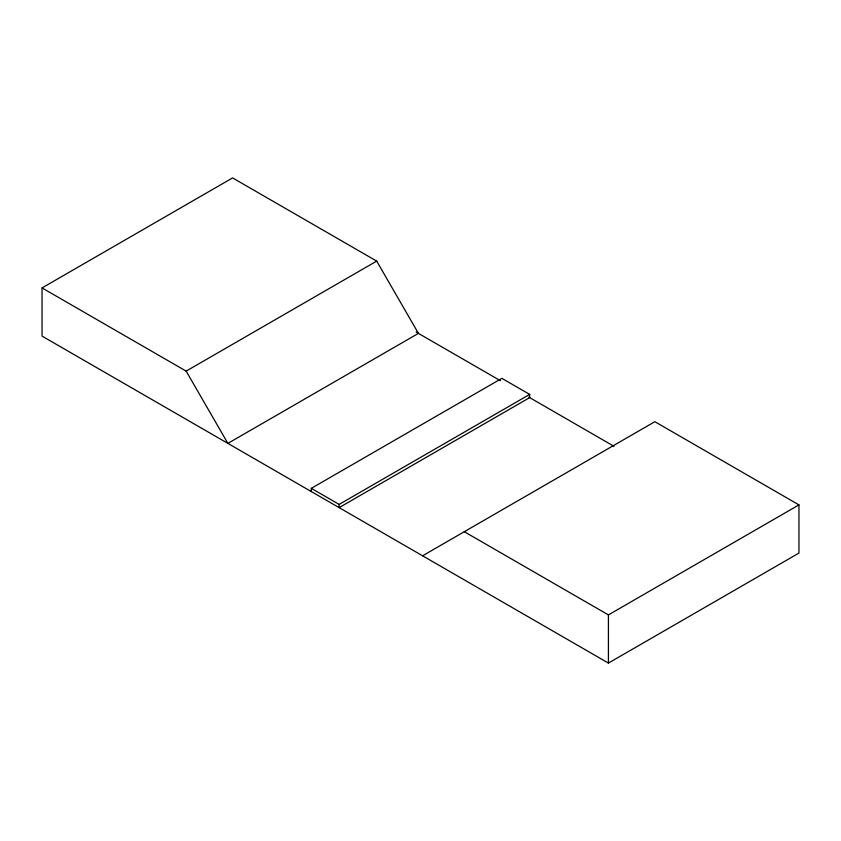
<?xml version="1.0" encoding="UTF-8"?>
<svg xmlns="http://www.w3.org/2000/svg" width="841" height="841" viewBox="0 0 841 841"><rect width="100%" height="100%" fill="white"/><g stroke="black" fill="none" stroke-linecap="round" stroke-linejoin="round"><path stroke-width="1.26" d="M42.05 287.927L232.589 177.914L376.694 261.109L418.419 333.383L227.879 443.386L186.155 371.123L42.05 287.927L42.05 336.106L608.411 663.086L798.95 553.073L798.95 504.894L654.845 421.698L422.581 555.796M186.155 371.123L376.694 261.109M311.317 491.565L311.317 488.348L501.867 378.345L529.683 394.397L529.683 397.614L339.133 507.628L339.133 504.411L529.683 394.397M464.306 531.712L608.411 614.908L798.95 504.894M416.148 332.069L500.448 380.731M528.831 397.12L613.972 446.287M311.317 488.348L339.133 504.411M608.411 614.908L608.411 663.086"/></g></svg>
